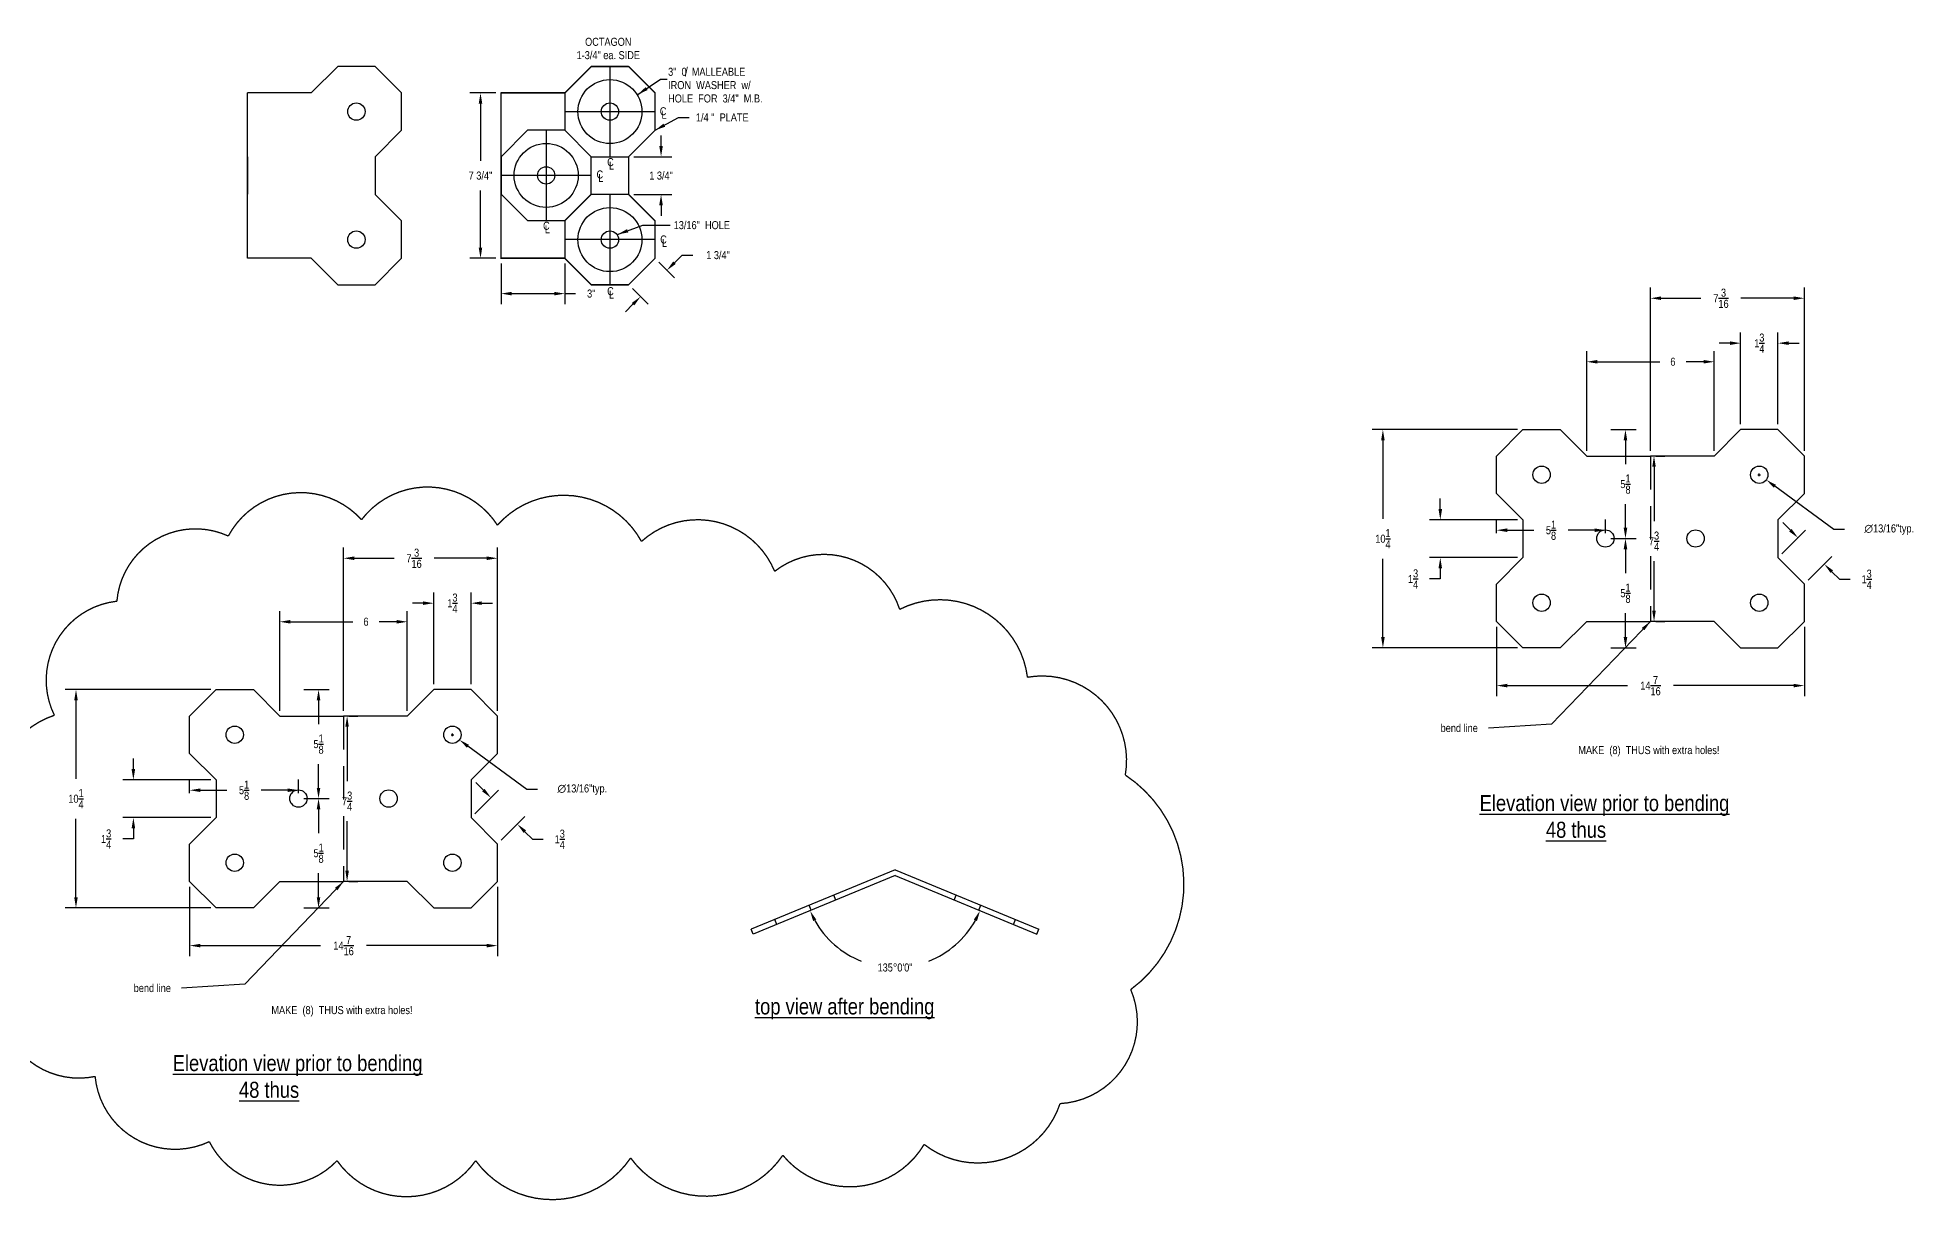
# Model space of a CAD drawing. Extents: x -8 to 143, y -42 to 13.
# Drawn here: x 54.9 to 143.2, y -42.5 to 12 of the extents above; entities that cross this region are included whole.
import ezdxf

# ---------------------------------------------------------------- set-up
doc = ezdxf.new("R2010")
doc.units = 0
doc.header["$LTSCALE"] = 50
doc.header["$MEASUREMENT"] = 0
doc.linetypes.add('DASHED', pattern=[0.75, 0.5, -0.25])
doc.layers.get('0').update_dxf_attribs({"linetype": 'CONTINUOUS'})
doc.styles.add('ARCHENT', font='technical.ttf', dxfattribs={"height": 0.375})
doc.dimstyles.get("Standard").update_dxf_attribs({"dimtxt": 6, "dimasz": 6, "dimexe": 9, "dimexo": 3, "dimgap": 1, "dimtad": 0, "dimtih": 1, "dimtoh": 1, "dimdec": 4, "dimzin": 0, "dimdsep": 46, "dimtxsty": 'ARCHENT', "dimcen": 6, "dimadec": 0, "dimazin": 0, "dimtfac": 1, "dimtdec": 4, "dimtofl": 0, "dimtmove": 0, "dimatfit": 3, "dimfxl": 1, "dimtolj": 1, "dimtzin": 0, "dimarcsym": 0})

# ---------------------------------------------------------------- blocks, each defined once
blk = doc.blocks.new('*D0')
at = {"color": 0, "linetype": 'ByBlock'}
for p, q in [((38.571, 7.14), (38.571, 7.64)), ((37.3, 6.64), (39.071, 6.64)), ((37.3, 4.868), (39.071, 4.868)), ((38.571, 4.368), (38.571, 3.868))]:
    blk.add_line(p, q, dxfattribs=at)
for points in [[(38.487, 7.14), (38.654, 7.14), (38.571, 6.64)], [(38.487, 4.368), (38.654, 4.368), (38.571, 4.868)]]:
    blk.add_solid(points, dxfattribs=at)
at = {"color": 0, "linetype": 'ByBlock', "insert": (38.571, 5.754), "char_height": 0.375, "attachment_point": 5, "style": 'ARCHENT'}
blk.add_mtext('\\A1;1 3/4"', dxfattribs=at)
blk = doc.blocks.new('*D1')
at = {"color": 0, "linetype": 'ByBlock'}
for p, q in [((30.825, 9.627), (29.61, 9.627)), ((30.11, 9.127), (30.11, 6.448)), ((30.11, 2.381), (30.11, 5.06)), ((30.825, 1.881), (29.61, 1.881))]:
    blk.add_line(p, q, dxfattribs=at)
for points in [[(30.027, 9.127), (30.193, 9.127), (30.11, 9.627)], [(30.027, 2.381), (30.193, 2.381), (30.11, 1.881)]]:
    blk.add_solid(points, dxfattribs=at)
at = {"color": 0, "linetype": 'ByBlock', "insert": (30.11, 5.754), "char_height": 0.375, "attachment_point": 5, "style": 'ARCHENT'}
blk.add_mtext('\\A1;7 3/4"', dxfattribs=at)
blk = doc.blocks.new('*D2')
at = {"color": 0, "linetype": 'ByBlock'}
for p, q in [((31.075, 1.631), (31.075, -0.273)), ((34.063, 1.631), (34.063, -0.273)), ((31.575, 0.227), (33.563, 0.227)), ((34.063, 0.227), (34.563, 0.227))]:
    blk.add_line(p, q, dxfattribs=at)
for points in [[(31.575, 0.31), (31.575, 0.143), (31.075, 0.227)], [(33.563, 0.31), (33.563, 0.143), (34.063, 0.227)]]:
    blk.add_solid(points, dxfattribs=at)
at = {"color": 0, "linetype": 'ByBlock', "insert": (35.3, 0.227), "char_height": 0.375, "attachment_point": 5, "style": 'ARCHENT'}
blk.add_mtext('\\A1;3"', dxfattribs=at)
blk = doc.blocks.new('*D3')
at = {"color": 0, "linetype": 'ByBlock'}
for p, q in [((39.2, 1.675), (39.554, 2.029)), ((39.554, 2.029), (40.054, 2.029)), ((38.464, 1.704), (39.2, 0.968)), ((37.227, 0.467), (37.963, -0.269)), ((37.256, -0.269), (36.902, -0.623))]:
    blk.add_line(p, q, dxfattribs=at)
for points in [[(39.142, 1.734), (39.259, 1.616), (38.847, 1.322)], [(37.197, -0.211), (37.315, -0.328), (37.609, 0.084)]]:
    blk.add_solid(points, dxfattribs=at)
at = {"color": 0, "linetype": 'ByBlock', "insert": (41.241, 2.029), "char_height": 0.375, "attachment_point": 5, "style": 'ARCHENT'}
blk.add_mtext('\\A1;1 3/4"', dxfattribs=at)
blk = doc.blocks.new('*D4')
at = {"color": 0, "linetype": 'ByBlock'}
for p, q in [((74.284, -20.655), (74.409, -20.655)), ((74.346, -20.718), (74.346, -20.593)), ((77.834, -23.227), (75.075, -21.193)), ((78.334, -23.227), (77.834, -23.227))]:
    blk.add_line(p, q, dxfattribs=at)
blk.add_solid([(75.125, -21.126), (75.026, -21.26), (74.673, -20.896)], dxfattribs=at)
at = {"color": 0, "linetype": 'ByBlock', "insert": (80.433, -23.227), "char_height": 0.375, "attachment_point": 5, "style": 'ARCHENT'}
blk.add_mtext('\\A1;∅13/16"typ.', dxfattribs=at)
blk = doc.blocks.new('*D5')
at = {"color": 0, "linetype": 'ByBlock'}
for start, end in [(209.15139, 248.48671), (291.51329, 330.84861)]:
    blk.add_arc((95.087, -27.251), 4.309, start, end, dxfattribs=at)
for points in [[(91.248, -29.386), (91.398, -29.314), (91.106, -28.9)], [(98.776, -29.314), (98.926, -29.386), (99.068, -28.9)]]:
    blk.add_solid(points, dxfattribs=at)
at = {"color": 0, "linetype": 'ByBlock', "insert": (95.087, -31.56), "char_height": 0.375, "attachment_point": 5, "style": 'ARCHENT'}
blk.add_mtext('\\A1;135°0\'0"', dxfattribs=at)
blk = doc.blocks.new('*D6')
at = {"color": 0, "linetype": 'ByBlock'}
for p, q in [((66.259, -19.53), (66.259, -14.864)), ((72.234, -19.53), (72.234, -14.864)), ((66.759, -15.364), (69.681, -15.364)), ((71.734, -15.364), (70.913, -15.364))]:
    blk.add_line(p, q, dxfattribs=at)
for points in [[(66.759, -15.28), (66.759, -15.447), (66.259, -15.364)], [(71.734, -15.28), (71.734, -15.447), (72.234, -15.364)]]:
    blk.add_solid(points, dxfattribs=at)
at = {"color": 0, "linetype": 'ByBlock', "insert": (70.297, -15.364), "char_height": 0.375, "attachment_point": 5, "style": 'ARCHENT'}
blk.add_mtext('\\A1;6', dxfattribs=at)
blk = doc.blocks.new('*D7')
at = {"color": 0, "linetype": 'ByBlock'}
for p, q in [((73.471, -18.293), (73.471, -13.993)), ((75.221, -18.293), (75.221, -13.993)), ((72.971, -14.493), (72.471, -14.493)), ((75.721, -14.493), (76.221, -14.493))]:
    blk.add_line(p, q, dxfattribs=at)
for points in [[(72.971, -14.409), (72.971, -14.576), (73.471, -14.493)], [(75.721, -14.409), (75.721, -14.576), (75.221, -14.493)]]:
    blk.add_solid(points, dxfattribs=at)
at = {"color": 0, "linetype": 'ByBlock', "insert": (74.346, -14.493), "char_height": 0.375, "attachment_point": 5, "style": 'ARCHENT'}
blk.add_mtext('\\A1;1{\\H1.000000x;\\S3/4;}', dxfattribs=at)
blk = doc.blocks.new('*D8')
at = {"color": 0, "linetype": 'ByBlock'}
for p, q in [((69.246, -19.53), (69.246, -11.888)), ((76.458, -19.53), (76.458, -11.888)), ((69.746, -12.388), (71.612, -12.388)), ((75.958, -12.388), (73.487, -12.388))]:
    blk.add_line(p, q, dxfattribs=at)
for points in [[(69.746, -12.304), (69.746, -12.471), (69.246, -12.388)], [(75.958, -12.304), (75.958, -12.471), (76.458, -12.388)]]:
    blk.add_solid(points, dxfattribs=at)
at = {"color": 0, "linetype": 'ByBlock', "insert": (72.55, -12.388), "char_height": 0.375, "attachment_point": 5, "style": 'ARCHENT'}
blk.add_mtext('\\A1;7{\\H1.000000x;\\S3/16;}', dxfattribs=at)
blk = doc.blocks.new('*D9')
at = {"color": 0, "linetype": 'ByBlock'}
for p, q in [((69.412, -20.28), (69.412, -22.831)), ((69.496, -19.78), (69.912, -19.78)), ((69.412, -27.027), (69.412, -24.706)), ((69.496, -27.527), (69.912, -27.527))]:
    blk.add_line(p, q, dxfattribs=at)
for points in [[(69.329, -20.28), (69.495, -20.28), (69.412, -19.78)], [(69.329, -27.027), (69.495, -27.027), (69.412, -27.527)]]:
    blk.add_solid(points, dxfattribs=at)
at = {"color": 0, "linetype": 'ByBlock', "insert": (69.412, -23.768), "char_height": 0.375, "attachment_point": 5, "style": 'ARCHENT'}
blk.add_mtext('\\A1;7{\\H1.000000x;\\S3/4;}', dxfattribs=at)
blk = doc.blocks.new('*D10')
at = {"color": 0, "linetype": 'ByBlock'}
for p, q in [((59.398, -22.268), (59.398, -21.768)), ((63.021, -22.768), (58.898, -22.768)), ((63.021, -24.539), (58.898, -24.539)), ((59.398, -25.539), (58.898, -25.539)), ((59.398, -25.039), (59.398, -25.539))]:
    blk.add_line(p, q, dxfattribs=at)
for points in [[(59.314, -22.268), (59.481, -22.268), (59.398, -22.768)], [(59.314, -25.039), (59.481, -25.039), (59.398, -24.539)]]:
    blk.add_solid(points, dxfattribs=at)
at = {"color": 0, "linetype": 'ByBlock', "insert": (58.121, -25.539), "char_height": 0.375, "attachment_point": 5, "style": 'ARCHENT'}
blk.add_mtext('\\A1;1{\\H1.000000x;\\S3/4;}', dxfattribs=at)
blk = doc.blocks.new('*D11')
at = {"color": 0, "linetype": 'ByBlock'}
for p, q in [((63.021, -18.543), (56.209, -18.543)), ((56.709, -19.043), (56.709, -22.716)), ((56.709, -28.264), (56.709, -24.591)), ((63.021, -28.764), (56.209, -28.764))]:
    blk.add_line(p, q, dxfattribs=at)
for points in [[(56.626, -19.043), (56.792, -19.043), (56.709, -18.543)], [(56.626, -28.264), (56.792, -28.264), (56.709, -28.764)]]:
    blk.add_solid(points, dxfattribs=at)
at = {"color": 0, "linetype": 'ByBlock', "insert": (56.709, -23.653), "char_height": 0.375, "attachment_point": 5, "style": 'ARCHENT'}
blk.add_mtext('\\A1;10{\\H1.000000x;\\S1/4;}', dxfattribs=at)
blk = doc.blocks.new('*D12')
at = {"color": 0, "linetype": 'ByBlock'}
for p, q in [((62.034, -27.777), (62.034, -31.034)), ((76.458, -27.777), (76.458, -31.034)), ((62.534, -30.534), (68.166, -30.534)), ((75.958, -30.534), (70.326, -30.534))]:
    blk.add_line(p, q, dxfattribs=at)
for points in [[(62.534, -30.45), (62.534, -30.617), (62.034, -30.534)], [(75.958, -30.45), (75.958, -30.617), (76.458, -30.534)]]:
    blk.add_solid(points, dxfattribs=at)
at = {"color": 0, "linetype": 'ByBlock', "insert": (69.246, -30.534), "char_height": 0.375, "attachment_point": 5, "style": 'ARCHENT'}
blk.add_mtext('\\A1;14{\\H1.000000x;\\S7/16;}', dxfattribs=at)
blk = doc.blocks.new('*D13')
at = {"color": 0, "linetype": 'ByBlock'}
for p, q in [((75.8, -23.253), (75.447, -22.899)), ((75.398, -24.362), (76.507, -23.253)), ((76.635, -25.6), (77.745, -24.49)), ((77.745, -25.197), (78.098, -25.551)), ((78.098, -25.551), (78.598, -25.551))]:
    blk.add_line(p, q, dxfattribs=at)
for points in [[(75.859, -23.194), (75.741, -23.312), (76.154, -23.606)], [(77.804, -25.138), (77.686, -25.256), (77.391, -24.844)]]:
    blk.add_solid(points, dxfattribs=at)
at = {"color": 0, "linetype": 'ByBlock', "insert": (79.375, -25.551), "char_height": 0.375, "attachment_point": 5, "style": 'ARCHENT'}
blk.add_mtext('\\A1;1{\\H1.000000x;\\S3/4;}', dxfattribs=at)
blk = doc.blocks.new('*D23')
at = {"color": 0, "linetype": 'ByBlock'}
for p, q in [((67.384, -18.543), (68.574, -18.543)), ((68.074, -19.043), (68.074, -20.155)), ((68.074, -23.143), (68.074, -22.03)), ((67.384, -23.643), (68.574, -23.643))]:
    blk.add_line(p, q, dxfattribs=at)
for points in [[(67.99, -19.043), (68.157, -19.043), (68.074, -18.543)], [(67.99, -23.143), (68.157, -23.143), (68.074, -23.643)]]:
    blk.add_solid(points, dxfattribs=at)
at = {"color": 0, "linetype": 'ByBlock', "insert": (68.074, -21.093), "char_height": 0.375, "attachment_point": 5, "style": 'ARCHENT'}
blk.add_mtext('\\A1;5{\\H1.000000x;\\S1/8;}', dxfattribs=at)
blk = doc.blocks.new('*D24')
at = {"color": 0, "linetype": 'ByBlock'}
for p, q in [((67.384, -23.643), (68.574, -23.643)), ((68.074, -24.143), (68.074, -25.266)), ((68.074, -28.264), (68.074, -27.141)), ((67.384, -28.764), (68.574, -28.764))]:
    blk.add_line(p, q, dxfattribs=at)
for points in [[(67.99, -24.143), (68.157, -24.143), (68.074, -23.643)], [(67.99, -28.264), (68.157, -28.264), (68.074, -28.764)]]:
    blk.add_solid(points, dxfattribs=at)
at = {"color": 0, "linetype": 'ByBlock', "insert": (68.074, -26.203), "char_height": 0.375, "attachment_point": 5, "style": 'ARCHENT'}
blk.add_mtext('\\A1;5{\\H1.000000x;\\S1/8;}', dxfattribs=at)
blk = doc.blocks.new('*D25')
at = {"color": 0, "linetype": 'ByBlock'}
for p, q in [((62.034, -23.393), (62.034, -22.754)), ((67.134, -23.393), (67.134, -22.754)), ((62.534, -23.254), (63.78, -23.254)), ((66.634, -23.254), (65.387, -23.254))]:
    blk.add_line(p, q, dxfattribs=at)
for points in [[(62.534, -23.171), (62.534, -23.337), (62.034, -23.254)], [(66.634, -23.171), (66.634, -23.337), (67.134, -23.254)]]:
    blk.add_solid(points, dxfattribs=at)
at = {"color": 0, "linetype": 'ByBlock', "insert": (64.584, -23.254), "char_height": 0.375, "attachment_point": 5, "style": 'ARCHENT'}
blk.add_mtext('\\A1;5{\\H1.000000x;\\S1/8;}', dxfattribs=at)
blk = doc.blocks.new('*D29')
at = {"color": 0, "linetype": 'ByBlock'}
for p, q in [((69.246, -19.53), (69.246, -11.888)), ((76.458, -19.53), (76.458, -11.888)), ((69.746, -12.388), (71.612, -12.388)), ((75.958, -12.388), (73.487, -12.388))]:
    blk.add_line(p, q, dxfattribs=at)
for points in [[(69.746, -12.304), (69.746, -12.471), (69.246, -12.388)], [(75.958, -12.304), (75.958, -12.471), (76.458, -12.388)]]:
    blk.add_solid(points, dxfattribs=at)
at = {"color": 0, "linetype": 'ByBlock', "insert": (72.55, -12.388), "char_height": 0.375, "attachment_point": 5, "style": 'ARCHENT'}
blk.add_mtext('\\A1;7{\\H1.000000x;\\S3/16;}', dxfattribs=at)
blk = doc.blocks.new('*D28')
at = {"color": 0, "linetype": 'ByBlock'}
for p, q in [((73.471, -18.293), (73.471, -13.993)), ((75.221, -18.293), (75.221, -13.993)), ((72.971, -14.493), (72.471, -14.493)), ((75.721, -14.493), (76.221, -14.493))]:
    blk.add_line(p, q, dxfattribs=at)
for points in [[(72.971, -14.409), (72.971, -14.576), (73.471, -14.493)], [(75.721, -14.409), (75.721, -14.576), (75.221, -14.493)]]:
    blk.add_solid(points, dxfattribs=at)
at = {"color": 0, "linetype": 'ByBlock', "insert": (74.346, -14.493), "char_height": 0.375, "attachment_point": 5, "style": 'ARCHENT'}
blk.add_mtext('\\A1;1{\\H1.000000x;\\S3/4;}', dxfattribs=at)
blk = doc.blocks.new('*D27')
at = {"color": 0, "linetype": 'ByBlock'}
for p, q in [((66.259, -19.53), (66.259, -14.864)), ((72.234, -19.53), (72.234, -14.864)), ((66.759, -15.364), (69.681, -15.364)), ((71.734, -15.364), (70.913, -15.364))]:
    blk.add_line(p, q, dxfattribs=at)
for points in [[(66.759, -15.28), (66.759, -15.447), (66.259, -15.364)], [(71.734, -15.28), (71.734, -15.447), (72.234, -15.364)]]:
    blk.add_solid(points, dxfattribs=at)
at = {"color": 0, "linetype": 'ByBlock', "insert": (70.297, -15.364), "char_height": 0.375, "attachment_point": 5, "style": 'ARCHENT'}
blk.add_mtext('\\A1;6', dxfattribs=at)
blk = doc.blocks.new('*D33')
at = {"color": 0, "linetype": 'ByBlock'}
for p, q in [((62.034, -27.777), (62.034, -31.034)), ((76.458, -27.777), (76.458, -31.034)), ((62.534, -30.534), (68.166, -30.534)), ((75.958, -30.534), (70.326, -30.534))]:
    blk.add_line(p, q, dxfattribs=at)
for points in [[(62.534, -30.45), (62.534, -30.617), (62.034, -30.534)], [(75.958, -30.45), (75.958, -30.617), (76.458, -30.534)]]:
    blk.add_solid(points, dxfattribs=at)
at = {"color": 0, "linetype": 'ByBlock', "insert": (69.246, -30.534), "char_height": 0.375, "attachment_point": 5, "style": 'ARCHENT'}
blk.add_mtext('\\A1;14{\\H1.000000x;\\S7/16;}', dxfattribs=at)
blk = doc.blocks.new('*D36')
at = {"color": 0, "linetype": 'ByBlock'}
for p, q in [((67.384, -23.643), (68.574, -23.643)), ((68.074, -24.143), (68.074, -25.266)), ((68.074, -28.264), (68.074, -27.141)), ((67.384, -28.764), (68.574, -28.764))]:
    blk.add_line(p, q, dxfattribs=at)
for points in [[(67.99, -24.143), (68.157, -24.143), (68.074, -23.643)], [(67.99, -28.264), (68.157, -28.264), (68.074, -28.764)]]:
    blk.add_solid(points, dxfattribs=at)
at = {"color": 0, "linetype": 'ByBlock', "insert": (68.074, -26.203), "char_height": 0.375, "attachment_point": 5, "style": 'ARCHENT'}
blk.add_mtext('\\A1;5{\\H1.000000x;\\S1/8;}', dxfattribs=at)
blk = doc.blocks.new('*D30')
at = {"color": 0, "linetype": 'ByBlock'}
for p, q in [((69.412, -20.28), (69.412, -22.831)), ((69.496, -19.78), (69.912, -19.78)), ((69.412, -27.027), (69.412, -24.706)), ((69.496, -27.527), (69.912, -27.527))]:
    blk.add_line(p, q, dxfattribs=at)
for points in [[(69.329, -20.28), (69.495, -20.28), (69.412, -19.78)], [(69.329, -27.027), (69.495, -27.027), (69.412, -27.527)]]:
    blk.add_solid(points, dxfattribs=at)
at = {"color": 0, "linetype": 'ByBlock', "insert": (69.412, -23.768), "char_height": 0.375, "attachment_point": 5, "style": 'ARCHENT'}
blk.add_mtext('\\A1;7{\\H1.000000x;\\S3/4;}', dxfattribs=at)
blk = doc.blocks.new('*D32')
at = {"color": 0, "linetype": 'ByBlock'}
for p, q in [((63.021, -18.543), (56.209, -18.543)), ((56.709, -19.043), (56.709, -22.716)), ((56.709, -28.264), (56.709, -24.591)), ((63.021, -28.764), (56.209, -28.764))]:
    blk.add_line(p, q, dxfattribs=at)
for points in [[(56.626, -19.043), (56.792, -19.043), (56.709, -18.543)], [(56.626, -28.264), (56.792, -28.264), (56.709, -28.764)]]:
    blk.add_solid(points, dxfattribs=at)
at = {"color": 0, "linetype": 'ByBlock', "insert": (56.709, -23.653), "char_height": 0.375, "attachment_point": 5, "style": 'ARCHENT'}
blk.add_mtext('\\A1;10{\\H1.000000x;\\S1/4;}', dxfattribs=at)
blk = doc.blocks.new('*D31')
at = {"color": 0, "linetype": 'ByBlock'}
for p, q in [((59.398, -22.268), (59.398, -21.768)), ((63.021, -22.768), (58.898, -22.768)), ((63.021, -24.539), (58.898, -24.539)), ((59.398, -25.539), (58.898, -25.539)), ((59.398, -25.039), (59.398, -25.539))]:
    blk.add_line(p, q, dxfattribs=at)
for points in [[(59.314, -22.268), (59.481, -22.268), (59.398, -22.768)], [(59.314, -25.039), (59.481, -25.039), (59.398, -24.539)]]:
    blk.add_solid(points, dxfattribs=at)
at = {"color": 0, "linetype": 'ByBlock', "insert": (58.121, -25.539), "char_height": 0.375, "attachment_point": 5, "style": 'ARCHENT'}
blk.add_mtext('\\A1;1{\\H1.000000x;\\S3/4;}', dxfattribs=at)
blk = doc.blocks.new('*D37')
at = {"color": 0, "linetype": 'ByBlock'}
for p, q in [((62.034, -23.393), (62.034, -22.754)), ((67.134, -23.393), (67.134, -22.754)), ((62.534, -23.254), (63.78, -23.254)), ((66.634, -23.254), (65.387, -23.254))]:
    blk.add_line(p, q, dxfattribs=at)
for points in [[(62.534, -23.171), (62.534, -23.337), (62.034, -23.254)], [(66.634, -23.171), (66.634, -23.337), (67.134, -23.254)]]:
    blk.add_solid(points, dxfattribs=at)
at = {"color": 0, "linetype": 'ByBlock', "insert": (64.584, -23.254), "char_height": 0.375, "attachment_point": 5, "style": 'ARCHENT'}
blk.add_mtext('\\A1;5{\\H1.000000x;\\S1/8;}', dxfattribs=at)
blk = doc.blocks.new('*D35')
at = {"color": 0, "linetype": 'ByBlock'}
for p, q in [((67.384, -18.543), (68.574, -18.543)), ((68.074, -19.043), (68.074, -20.155)), ((68.074, -23.143), (68.074, -22.03)), ((67.384, -23.643), (68.574, -23.643))]:
    blk.add_line(p, q, dxfattribs=at)
for points in [[(67.99, -19.043), (68.157, -19.043), (68.074, -18.543)], [(67.99, -23.143), (68.157, -23.143), (68.074, -23.643)]]:
    blk.add_solid(points, dxfattribs=at)
at = {"color": 0, "linetype": 'ByBlock', "insert": (68.074, -21.093), "char_height": 0.375, "attachment_point": 5, "style": 'ARCHENT'}
blk.add_mtext('\\A1;5{\\H1.000000x;\\S1/8;}', dxfattribs=at)
blk = doc.blocks.new('*D34')
at = {"color": 0, "linetype": 'ByBlock'}
for p, q in [((75.8, -23.253), (75.447, -22.899)), ((75.398, -24.362), (76.507, -23.253)), ((76.635, -25.6), (77.745, -24.49)), ((77.745, -25.197), (78.098, -25.551)), ((78.098, -25.551), (78.598, -25.551))]:
    blk.add_line(p, q, dxfattribs=at)
for points in [[(75.859, -23.194), (75.741, -23.312), (76.154, -23.606)], [(77.804, -25.138), (77.686, -25.256), (77.391, -24.844)]]:
    blk.add_solid(points, dxfattribs=at)
at = {"color": 0, "linetype": 'ByBlock', "insert": (79.375, -25.551), "char_height": 0.375, "attachment_point": 5, "style": 'ARCHENT'}
blk.add_mtext('\\A1;1{\\H1.000000x;\\S3/4;}', dxfattribs=at)
blk = doc.blocks.new('*D26')
at = {"color": 0, "linetype": 'ByBlock'}
for p, q in [((74.284, -20.655), (74.409, -20.655)), ((74.346, -20.718), (74.346, -20.593)), ((77.834, -23.227), (75.075, -21.193)), ((78.334, -23.227), (77.834, -23.227))]:
    blk.add_line(p, q, dxfattribs=at)
blk.add_solid([(75.125, -21.126), (75.026, -21.26), (74.673, -20.896)], dxfattribs=at)
at = {"color": 0, "linetype": 'ByBlock', "insert": (80.433, -23.227), "char_height": 0.375, "attachment_point": 5, "style": 'ARCHENT'}
blk.add_mtext('\\A1;∅13/16"typ.', dxfattribs=at)

msp = doc.modelspace()

# ---------------------------------------------------------------- linework, layer by layer
for p, q in [((68.97179, 10.64593), (67.73436, 9.4085)), ((70.72179, 10.64593), (68.97179, 10.64593)), ((71.95923, 9.4085), (70.72179, 10.64593)), ((64.74692, 1.66218), (64.74692, 9.4085)), ((67.73436, 9.4085), (64.74692, 9.4085)), ((71.95923, 7.6585), (71.95923, 9.4085)), ((70.72179, 6.42106), (71.95923, 7.6585)), ((64.74692, 6.42106), (64.74692, 4.67106)), ((70.72179, 6.42106), (70.72179, 4.64961)), ((77.86459, 5.54606), (77.86459, 5.54606)), ((71.95923, 3.41218), (70.72179, 4.64961)), ((71.95923, 1.66218), (71.95923, 3.41218)), ((67.73436, 1.66218), (64.74692, 1.66218)), ((67.73436, 1.66218), (68.97179, 0.42474)), ((70.72179, 0.42474), (71.95923, 1.66218)), ((68.97179, 0.42474), (70.72179, 0.42474)), ((123.27139, -7.60034), (124.50883, -6.3629)), ((124.50883, -6.3629), (126.25883, -6.3629)), ((126.25883, -6.3629), (127.49626, -7.60034)), ((134.70858, -6.3629), (133.47114, -7.60034)), ((136.45858, -6.3629), (134.70858, -6.3629)), ((137.69601, -7.60034), (136.45858, -6.3629)), ((123.27139, -9.35034), (123.27139, -7.60034)), ((127.49626, -7.60034), (130.4837, -7.60034)), ((133.47114, -7.60034), (130.4837, -7.60034)), ((137.69601, -9.35034), (137.69601, -7.60034)), ((124.50883, -10.58777), (123.27139, -9.35034)), ((136.45858, -10.58777), (137.69601, -9.35034)), ((124.50883, -10.58777), (124.50883, -12.35922)), ((136.45858, -10.58777), (136.45858, -12.35922)), ((123.27139, -13.59666), (124.50883, -12.35922)), ((137.69601, -13.59666), (136.45858, -12.35922)), ((123.27139, -15.34666), (123.27139, -13.59666)), ((137.69601, -15.34666), (137.69601, -13.59666)), ((124.50883, -16.58409), (123.27139, -15.34666)), ((127.49626, -15.34666), (126.25883, -16.58409)), ((127.49626, -15.34666), (130.4837, -15.34666)), ((133.47114, -15.34666), (130.4837, -15.34666)), ((133.47114, -15.34666), (134.70858, -16.58409)), ((136.45858, -16.58409), (137.69601, -15.34666)), ((126.25883, -16.58409), (124.50883, -16.58409)), ((134.70858, -16.58409), (136.45858, -16.58409)), ((62.03382, -19.78021), (63.27126, -18.54277)), ((63.27126, -18.54277), (65.02126, -18.54277)), ((65.02126, -18.54277), (66.25869, -19.78021)), ((73.471, -18.54277), (72.23357, -19.78021)), ((75.221, -18.54277), (73.471, -18.54277)), ((76.45844, -19.78021), (75.221, -18.54277)), ((62.03382, -21.53021), (62.03382, -19.78021)), ((66.25869, -19.78021), (69.24613, -19.78021)), ((72.23357, -19.78021), (69.24613, -19.78021)), ((76.45844, -21.53021), (76.45844, -19.78021)), ((63.27126, -22.76765), (62.03382, -21.53021)), ((75.221, -22.76765), (76.45844, -21.53021)), ((63.27126, -22.76765), (63.27126, -24.53909)), ((75.221, -22.76765), (75.221, -24.53909)), ((62.03382, -25.77653), (63.27126, -24.53909)), ((76.45844, -25.77653), (75.221, -24.53909)), ((62.03382, -27.52653), (62.03382, -25.77653)), ((76.45844, -27.52653), (76.45844, -25.77653)), ((63.27126, -28.76397), (62.03382, -27.52653)), ((66.25869, -27.52653), (65.02126, -28.76397)), ((66.25869, -27.52653), (69.24613, -27.52653)), ((72.23357, -27.52653), (69.24613, -27.52653)), ((72.23357, -27.52653), (73.471, -28.76397)), ((75.221, -28.76397), (76.45844, -27.52653)), ((65.02126, -28.76397), (63.27126, -28.76397)), ((73.471, -28.76397), (75.221, -28.76397))]:
    msp.add_line(p, q)
at = {"color": 1}
for p, q in [((81.72703, 10.64593), (81.72703, 6.42106)), ((79.61459, 8.5335), (83.83947, 8.5335)), ((78.73959, 7.6585), (78.73959, 3.43362)), ((80.85203, 5.54606), (76.62715, 5.54606)), ((81.72703, 4.64961), (81.72703, 0.42474)), ((83.83947, 2.53718), (79.61459, 2.53718))]:
    msp.add_line(p, q, dxfattribs=at)
at = {"color": 3}
for p, q in [((76.62715, 1.66218), (76.62715, 9.4085)), ((79.61459, 9.4085), (76.62715, 9.4085)), ((82.60203, 6.42106), (82.60203, 4.64961)), ((79.61459, 1.66218), (76.62715, 1.66218))]:
    msp.add_line(p, q, dxfattribs=at)
at = {"color": 7, "linetype": 'DASHED', "ltscale": 0.0625}
for p, q in [((130.4837, -7.60034), (130.4837, -15.34666)), ((69.24613, -19.78021), (69.24613, -27.52653))]:
    msp.add_line(p, q, dxfattribs=at)
at = {"color": 7}
for p, q in [((95.08698, -26.98036), (88.35092, -29.77053)), ((95.08698, -27.25096), (88.44659, -30.0015)), ((95.08698, -26.98036), (101.82303, -29.77053)), ((95.08698, -27.25096), (101.72736, -30.0015)), ((92.31534, -28.39901), (92.21967, -28.16804)), ((97.85861, -28.39901), (97.95429, -28.16804)), ((91.16049, -28.87737), (91.06482, -28.6464)), ((99.01346, -28.87737), (99.10913, -28.6464)), ((88.44659, -30.0015), (88.35092, -29.77053)), ((89.5437, -29.54706), (89.44803, -29.31609)), ((100.63025, -29.54706), (100.72592, -29.31609)), ((101.72736, -30.0015), (101.82303, -29.77053))]:
    msp.add_line(p, q, dxfattribs=at)
at = {"color": 7, "const_width": 0.0625}
msp.add_lwpolyline([(76.62715, 9.4085), (79.61459, 9.4085), (80.85203, 10.64593), (82.60203, 10.64593), (83.83947, 9.4085), (83.83947, 7.6585), (82.60203, 6.42106), (82.60203, 4.64961), (83.83947, 3.41218), (83.83947, 1.66218), (82.60203, 0.42474), (80.85203, 0.42474), (79.61459, 1.66218), (76.62715, 1.66218), (76.62715, 9.4085)], dxfattribs=at)
at = {"color": 3}
for points in [[(80.85203, 6.42106), (82.60203, 6.42106), (83.83947, 7.6585), (83.83947, 9.4085), (82.60203, 10.64593), (80.85203, 10.64593), (79.61459, 9.4085), (79.61459, 7.6585)], [(77.86459, 3.43362), (79.61459, 3.43362), (80.85203, 4.67106), (80.85203, 6.42106), (79.61459, 7.6585), (77.86459, 7.6585), (76.62715, 6.42106), (76.62715, 4.67106)], [(80.85203, 0.42474), (82.60203, 0.42474), (83.83947, 1.66218), (83.83947, 3.41218), (82.60203, 4.64961), (80.85203, 4.64961), (79.61459, 3.41218), (79.61459, 1.66218)]]:
    msp.add_lwpolyline(points, close=True, dxfattribs=at)
at = {"color": 7}
msp.add_lwpolyline([(105.87469, -22.54232, 0.0625, 0.0625, 0.52056705), (101.28991, -17.96263, 0.0625, 0.0625, 0.52056705), (95.30421, -14.7823, 0.0625, 0.0625, 0.52056705), (89.44587, -13.00131, 0.0625, 0.0625, 0.52056705), (83.20546, -11.60196, 0.0625, 0.0625, 0.52056705), (76.45563, -10.83868, 0.0625, 0.0625, 0.52056705), (70.08787, -10.58425, 0.0625, 0.0625, 0.52056705), (63.84746, -11.34753, 0.0625, 0.0625, 0.52056705), (58.6259, -14.40066, 0.0625, 0.0625, 0.52056705), (55.69673, -19.74362, 0.0625, 0.0625, 0.52056705), (53.7864, -26.1043, 0.0625, 0.0625, 0.52056705), (53.14962, -32.46497, 0.0625, 0.0625, 0.52056705), (57.60706, -36.66301, 0.0625, 0.0625, 0.52056705), (62.95598, -39.71614, 0.0625, 0.0625, 0.52056705), (68.94167, -40.60663, 0.0625, 0.0625, 0.52056705), (75.43679, -40.60663, 0.0625, 0.0625, 0.52056705), (82.69604, -40.47942, 0.0625, 0.0625, 0.52056705), (89.82793, -40.3522, 0.0625, 0.0625, 0.52056705), (96.45041, -39.84335, 0.0625, 0.0625, 0.52056705), (102.81817, -37.93515, 0.0625, 0.0625, 0.52056705), (106.1294, -32.59218, 0.0625, 0.0625, 0.52056705)], format="xyseb", close=True, dxfattribs=at)
at = {"color": 5}
for centre, radius in [((81.72703, 8.5335), 1.5), ((81.72703, 8.5335), 0.40625), ((78.73959, 5.54606), 1.5), ((78.73959, 5.54606), 0.40625), ((81.72703, 2.53718), 1.5), ((81.72703, 2.53718), 0.40625), ((128.37126, -11.46277), 0.40625), ((132.59614, -11.46277), 0.40625), ((67.13369, -23.64265), 0.40625), ((71.35857, -23.64265), 0.40625)]:
    msp.add_circle(centre, radius, dxfattribs=at)
for centre in [(69.84679, 8.5335), (69.84679, 2.53718), (125.38383, -8.47534), (135.58358, -8.47534), (125.38383, -14.47166), (135.58358, -14.47166), (64.14626, -20.65521), (74.346, -20.65521), (64.14626, -26.65153), (74.346, -26.65153)]:
    msp.add_circle(centre, 0.40625)

# ---------------------------------------------------------------- texts
at = {"char_height": 0.375, "style": 'ARCHENT'}
for s, insert, attachment_point in [('OCTAGON\\P1-3/4" ea. SIDE', (81.64985, 11.48867), 5), ('3"  0  MALLEABLE\\PIRON  WASHER  w/\\PHOLE  FOR  3/4"  M.B.   ', (84.45437, 10.58822), 1)]:
    msp.add_mtext(s, dxfattribs=dict(at, insert=insert, attachment_point=attachment_point))
at = {"attachment_point": 1, "style": 'ARCHENT'}
for s, insert, char_height, width in [('/', (85.23819, 10.61804), 0.4375, 0.59375), ('13/16"  HOLE', (84.71466, 3.40384), 0.375, 5.09375)]:
    msp.add_mtext(s, dxfattribs=dict(at, insert=insert, char_height=char_height, width=width))
at = {"color": 1, "char_height": 0.375, "attachment_point": 1, "style": 'ARCHENT'}
for s, insert, width in [('C', (84.06423, 8.7384), 1), ('L', (84.14566, 8.57487), 0.8125), ('C', (81.59819, 6.35699), 1), ('L', (81.67962, 6.19346), 0.8125), ('C', (81.10083, 5.77717), 1), ('L', (81.18227, 5.61364), 0.8125), ('C', (78.59335, 3.37505), 1), ('L', (78.67478, 3.21152), 0.8125), ('C', (84.08495, 2.73311), 1), ('L', (84.16639, 2.56958), 0.8125), ('C', (81.59819, 0.31028), 1), ('L', (81.67962, 0.14675), 0.8125)]:
    msp.add_mtext(s, dxfattribs=dict(at, insert=insert, width=width))
at = {"color": 7, "attachment_point": 1, "style": 'ARCHENT'}
for s, insert, char_height, width in [('1/4 "  PLATE', (85.75738, 8.45081), 0.375, 3.4375), ('MAKE  (8)  THUS with extra holes!', (127.10235, -21.18652), 0.375, 6.5), ('\\LElevation view prior to bending\\P\\l             \\L48 thus', (122.47911, -23.48185), 0.75, 21.59375), ('MAKE  (8)  THUS with extra holes!', (65.86478, -33.36639), 0.375, 6.5), ('\\Ltop view after bending', (88.52483, -33.00735), 0.75, 21.59375), ('\\LElevation view prior to bending\\P\\l             \\L48 thus', (61.24154, -35.66173), 0.75, 21.59375)]:
    msp.add_mtext(s, dxfattribs=dict(at, insert=insert, char_height=char_height, width=width))
at = {"color": 7, "char_height": 0.375, "attachment_point": 6, "style": 'ARCHENT'}
for insert in [(122.39429, -20.34402), (61.15672, -32.52389)]:
    msp.add_mtext('\\A1;bend line', dxfattribs=dict(at, insert=insert))

# ---------------------------------------------------------------- dimensions: what is measured, and where the dimension line sits
for base, p1, p2, picture, middle, set_off in [((75.662, 1.66218), (76.62715, 9.4085), (76.62715, 1.66218), '*D1', (75.662, 5.53534), (45.55196, -0.21876)), ((84.1225, 4.649612), (82.602028, 6.421059), (82.602028, 4.649612), '*D0', (84.1225, 5.535335), (45.551964, -0.218756))]:
    dim = msp.add_linear_dim(base=base, p1=p1, p2=p2, angle=90, dimstyle='Standard', override={"dimtxt": 0.375, "dimasz": 0.5, "dimexe": 0.5, "dimexo": 0.25, "dimgap": 0.5, "dimlunit": 4, "dimaunit": 1, "dimfrac": 2})
    dim.commit()
    dim.dimension.update_dxf_attribs({"geometry": picture, "text_midpoint": middle, "insert": set_off})
dim = msp.add_aligned_dim(p1=(82.60203, 0.42474), p2=(83.83947, 1.66218), distance=-0.79115, dimstyle='Standard', override={"dimtxt": 0.375, "dimasz": 0.5, "dimexe": 0.5, "dimexo": 0.25, "dimgap": 0.5, "dimlunit": 4, "dimaunit": 1, "dimfrac": 2})
dim.commit()
dim.dimension.update_dxf_attribs({"geometry": '*D3', "text_midpoint": (86.79267, 1.80985), "insert": (45.55196, -0.21876)})
dim = msp.add_linear_dim(base=(79.61459, 0.00782), p1=(76.62715, 1.66218), p2=(79.61459, 1.66218), dimstyle='Standard', override={"dimtxt": 0.375, "dimasz": 0.5, "dimexe": 0.5, "dimexo": 0.25, "dimgap": 0.5, "dimlunit": 4, "dimaunit": 1, "dimfrac": 2})
dim.commit()
dim.dimension.update_dxf_attribs({"geometry": '*D2', "text_midpoint": (80.85215, 0.00782), "insert": (45.55196, -0.21876)})
at = {"color": 7}
for base, p1, p2, picture, middle in [((137.69601, -0.2077), (130.4837, -7.60034), (137.69601, -7.60034), '*D29', (133.78754, -0.2077)), ((127.49626, -3.18366), (133.47114, -7.60034), (127.49626, -7.60034), '*D27', (131.53492, -3.18366))]:
    dim = msp.add_linear_dim(base=base, p1=p1, p2=p2, dimstyle='Standard', override={"dimtxt": 0.375, "dimasz": 0.5, "dimexe": 0.5, "dimexo": 0.25, "dimgap": 0.5, "dimlunit": 5, "dimcen": 0.0625, "dimaunit": 1}, dxfattribs=at)
    dim.commit()
    dim.dimension.update_dxf_attribs({"geometry": picture, "text_midpoint": middle, "dimtype": 160, "insert": (61.23757, 12.17987)})
for base, p1, p2, picture, middle in [((136.45858, -2.31265), (134.70858, -6.3629), (136.45858, -6.3629), '*D28', (135.58358, -2.31265)), ((123.27139, -11.07412), (128.37126, -11.46277), (123.27139, -11.46277), '*D37', (125.82133, -11.07412)), ((123.27139, -18.35382), (137.69601, -15.34666), (123.27139, -15.34666), '*D33', (130.4837, -18.35382))]:
    dim = msp.add_linear_dim(base=base, p1=p1, p2=p2, dimstyle='Standard', override={"dimtxt": 0.375, "dimasz": 0.5, "dimexe": 0.5, "dimexo": 0.25, "dimgap": 0.5, "dimlunit": 5, "dimcen": 0.0625, "dimaunit": 1}, dxfattribs=at)
    dim.commit()
    dim.dimension.update_dxf_attribs({"geometry": picture, "text_midpoint": middle, "insert": (61.23757, 12.17987)})
for base, p1, p2, picture, middle, set_off in [((117.94649, -16.58409), (124.50883, -6.3629), (124.50883, -16.58409), '*D32', (117.94649, -11.4735), (61.23757, 12.17987)), ((129.31111, -6.3629), (128.37126, -11.46277), (128.37126, -6.3629), '*D35', (129.31111, -8.91284), (61.23757, 12.17987)), ((120.63511, -12.35922), (124.508828, -10.587773), (124.508828, -12.35922), '*D31', (119.358324, -13.35922), (61.237571, 12.179875))]:
    dim = msp.add_linear_dim(base=base, p1=p1, p2=p2, angle=90, dimstyle='Standard', override={"dimtxt": 0.375, "dimasz": 0.5, "dimexe": 0.5, "dimexo": 0.25, "dimgap": 0.5, "dimlunit": 5, "dimcen": 0.0625, "dimaunit": 1}, dxfattribs=at)
    dim.commit()
    dim.dimension.update_dxf_attribs({"geometry": picture, "text_midpoint": middle, "insert": set_off})
for base, p1, p2, picture, middle in [((130.64941, -15.34666), (130.4837, -7.60034), (130.4837, -15.34666), '*D30', (130.64941, -11.58828)), ((129.31111, -16.58409), (128.37126, -11.46277), (128.37126, -16.58409), '*D36', (129.31111, -14.02343))]:
    dim = msp.add_linear_dim(base=base, p1=p1, p2=p2, angle=90, dimstyle='Standard', override={"dimtxt": 0.375, "dimasz": 0.5, "dimexe": 0.5, "dimexo": 0.25, "dimgap": 0.5, "dimlunit": 5, "dimcen": 0.0625, "dimaunit": 1}, dxfattribs=at)
    dim.commit()
    dim.dimension.update_dxf_attribs({"geometry": picture, "text_midpoint": middle, "dimtype": 160, "insert": (61.23757, 12.17987)})
dim = msp.add_diameter_dim_2p(p1=(135.25659, -8.23425), p2=(135.91056, -8.71642), text='<>typ.', dimstyle='Standard', override={"dimtxt": 0.375, "dimasz": 0.5, "dimexe": 0.5, "dimexo": 0.25, "dimgap": 0.5, "dimlunit": 4, "dimcen": 0.0625, "dimaunit": 1, "dimfrac": 2}, dxfattribs=at)
dim.commit()
dim.dimension.update_dxf_attribs({"geometry": '*D26', "text_midpoint": (141.67015, -11.04734), "dimtype": 163, "insert": (61.23757, 12.17987)})
dim = msp.add_aligned_dim(p1=(136.45858, -12.35922), p2=(137.69601, -13.59666), distance=1.31912, dimstyle='Standard', override={"dimtxt": 0.375, "dimasz": 0.5, "dimexe": 0.5, "dimexo": 0.25, "dimgap": 0.5, "dimlunit": 5, "dimcen": 0.0625, "dimaunit": 1}, dxfattribs=at)
dim.commit()
dim.dimension.update_dxf_attribs({"geometry": '*D34', "text_midpoint": (140.61266, -13.37101), "insert": (61.23757, 12.17987)})
for base, p1, p2, picture, middle in [((76.45844, -12.38757), (69.24613, -19.78021), (76.45844, -19.78021), '*D8', (72.54997, -12.38757)), ((66.25869, -15.36354), (72.23357, -19.78021), (66.25869, -19.78021), '*D6', (70.29735, -15.36354))]:
    dim = msp.add_linear_dim(base=base, p1=p1, p2=p2, dimstyle='Standard', override={"dimtxt": 0.375, "dimasz": 0.5, "dimexe": 0.5, "dimexo": 0.25, "dimgap": 0.5, "dimlunit": 5, "dimcen": 0.0625, "dimaunit": 1}, dxfattribs=at)
    dim.commit()
    dim.dimension.update_dxf_attribs({"geometry": picture, "text_midpoint": middle, "dimtype": 160})
for base, p1, p2, picture, middle in [((75.221, -14.49252), (73.471, -18.54277), (75.221, -18.54277), '*D7', (74.346, -14.49252)), ((62.03382, -23.254), (67.13369, -23.64265), (62.03382, -23.64265), '*D25', (64.58376, -23.254)), ((62.03382, -30.53369), (76.45844, -27.52653), (62.03382, -27.52653), '*D12', (69.24613, -30.53369))]:
    dim = msp.add_linear_dim(base=base, p1=p1, p2=p2, dimstyle='Standard', override={"dimtxt": 0.375, "dimasz": 0.5, "dimexe": 0.5, "dimexo": 0.25, "dimgap": 0.5, "dimlunit": 5, "dimcen": 0.0625, "dimaunit": 1}, dxfattribs=at)
    dim.commit()
    dim.dimension.update_dxf_attribs({"geometry": picture, "text_midpoint": middle})
for base, p1, p2, picture, middle in [((56.70892, -28.76397), (63.27126, -18.54277), (63.27126, -28.76397), '*D11', (56.70892, -23.65337)), ((68.07354, -18.54277), (67.13369, -23.64265), (67.13369, -18.54277), '*D23', (68.07354, -21.09271)), ((59.39754, -24.53909), (63.27126, -22.76765), (63.27126, -24.53909), '*D10', (58.12075, -25.53909))]:
    dim = msp.add_linear_dim(base=base, p1=p1, p2=p2, angle=90, dimstyle='Standard', override={"dimtxt": 0.375, "dimasz": 0.5, "dimexe": 0.5, "dimexo": 0.25, "dimgap": 0.5, "dimlunit": 5, "dimcen": 0.0625, "dimaunit": 1}, dxfattribs=at)
    dim.commit()
    dim.dimension.update_dxf_attribs({"geometry": picture, "text_midpoint": middle})
for base, p1, p2, picture, middle in [((69.41184, -27.52653), (69.24613, -19.78021), (69.24613, -27.52653), '*D9', (69.41184, -23.76816)), ((68.07354, -28.76397), (67.13369, -23.64265), (67.13369, -28.76397), '*D24', (68.07354, -26.20331))]:
    dim = msp.add_linear_dim(base=base, p1=p1, p2=p2, angle=90, dimstyle='Standard', override={"dimtxt": 0.375, "dimasz": 0.5, "dimexe": 0.5, "dimexo": 0.25, "dimgap": 0.5, "dimlunit": 5, "dimcen": 0.0625, "dimaunit": 1}, dxfattribs=at)
    dim.commit()
    dim.dimension.update_dxf_attribs({"geometry": picture, "text_midpoint": middle, "dimtype": 160})
dim = msp.add_diameter_dim_2p(p1=(74.01902, -20.41412), p2=(74.67299, -20.8963), text='<>typ.', dimstyle='Standard', override={"dimtxt": 0.375, "dimasz": 0.5, "dimexe": 0.5, "dimexo": 0.25, "dimgap": 0.5, "dimlunit": 4, "dimcen": 0.0625, "dimaunit": 1, "dimfrac": 2}, dxfattribs=at)
dim.commit()
dim.dimension.update_dxf_attribs({"geometry": '*D4', "text_midpoint": (80.43258, -23.22721), "dimtype": 163})
dim = msp.add_aligned_dim(p1=(75.221, -24.53909), p2=(76.45844, -25.77653), distance=1.31912, dimstyle='Standard', override={"dimtxt": 0.375, "dimasz": 0.5, "dimexe": 0.5, "dimexo": 0.25, "dimgap": 0.5, "dimlunit": 5, "dimcen": 0.0625, "dimaunit": 1}, dxfattribs=at)
dim.commit()
dim.dimension.update_dxf_attribs({"geometry": '*D13', "text_midpoint": (79.37509, -25.55088)})
dim = msp.add_angular_dim_2l(base=(93.43781, -31.2324), line1=((95.08698, -27.25096), (88.44659, -30.0015)), line2=((95.08698, -27.25096), (101.72736, -30.0015)), dimstyle='Standard', override={"dimtxt": 0.375, "dimasz": 0.5, "dimexe": 0.5, "dimexo": 0.25, "dimgap": 0.5, "dimcen": 0.0625, "dimaunit": 1, "dimadec": 4}, dxfattribs=at)
dim.commit()
dim.dimension.update_dxf_attribs({"geometry": '*D5', "text_midpoint": (95.08698, -31.56044)})

# ---------------------------------------------------------------- leaders
for points in [[(83.03192, 9.33316), (84.10419, 10.05579), (84.40342, 10.05579)], [(82.08811, 2.7825), (83.27007, 3.20808), (84.54795, 3.20808)]]:
    msp.add_leader(points, dimstyle='Standard', override={"dimtxt": 0.375, "dimasz": 0.5, "dimexe": 0.5, "dimexo": 0.25, "dimgap": 0.5, "dimaunit": 1})
msp.add_leader([(83.83947, 7.6585), (84.94411, 8.26108), (85.44548, 8.26108)], dimstyle='Standard', override={"dimtxt": 0.375, "dimasz": 0.5, "dimexe": 0.5, "dimexo": 0.25, "dimgap": 0.5, "dimaunit": 1}, dxfattribs=at)
at = {"color": 7, "annotation_type": 0, "has_hookline": 1, "hookline_direction": 1, "text_width": 2.51786}
for points in [[(130.4837, -15.34666), (125.85076, -20.15349), (122.89429, -20.34402)], [(69.24613, -27.52653), (64.61319, -32.33337), (61.65672, -32.52389)]]:
    msp.add_leader(points, dimstyle='Standard', override={"dimtxt": 0.375, "dimasz": 0.5, "dimexe": 0.5, "dimexo": 0.25, "dimgap": 0.5, "dimcen": 0.0625, "dimaunit": 1}, dxfattribs=at)

doc.saveas('drawing.dxf')
